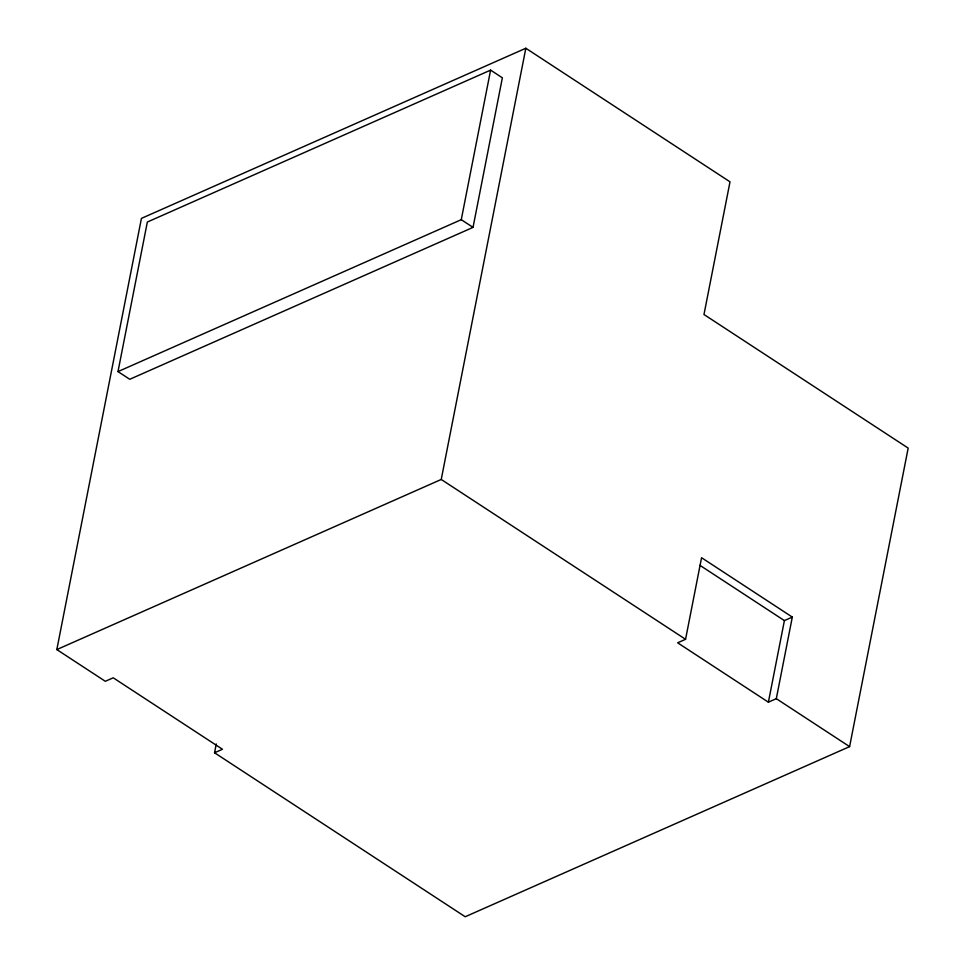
<?xml version="1.0" encoding="UTF-8"?>
<svg xmlns="http://www.w3.org/2000/svg" width="965" height="965" viewBox="0 0 965 965"><rect width="100%" height="100%" fill="white"/><g stroke="black" fill="none" stroke-linecap="round" stroke-linejoin="round"><path stroke-width="1.45" d="M214.556 752.772L222.469 749.262L113.231 677.804L105.318 681.302L56.826 649.578L141.433 218.38L525.829 48.25L730.01 181.83L703.98 314.506L908.174 448.098L849.598 746.621L465.202 916.75L214.556 752.772L216.281 743.991M117.995 371.597L147.343 222.034L490.606 70.119L502.367 77.815L473.031 227.378L129.756 379.293L117.995 371.597L461.27 219.682L490.606 70.119M56.826 649.578L441.234 479.46L525.829 48.25M685.56 639.3L701.567 557.722L792.313 617.093L776.306 698.672L768.393 702.182L677.647 642.811L685.56 639.3L441.234 479.46M768.393 702.182L784.4 620.604L792.313 617.093M461.27 219.682L473.031 227.378M699.963 565.345L784.4 620.604M776.306 698.672L849.598 746.621"/></g></svg>
